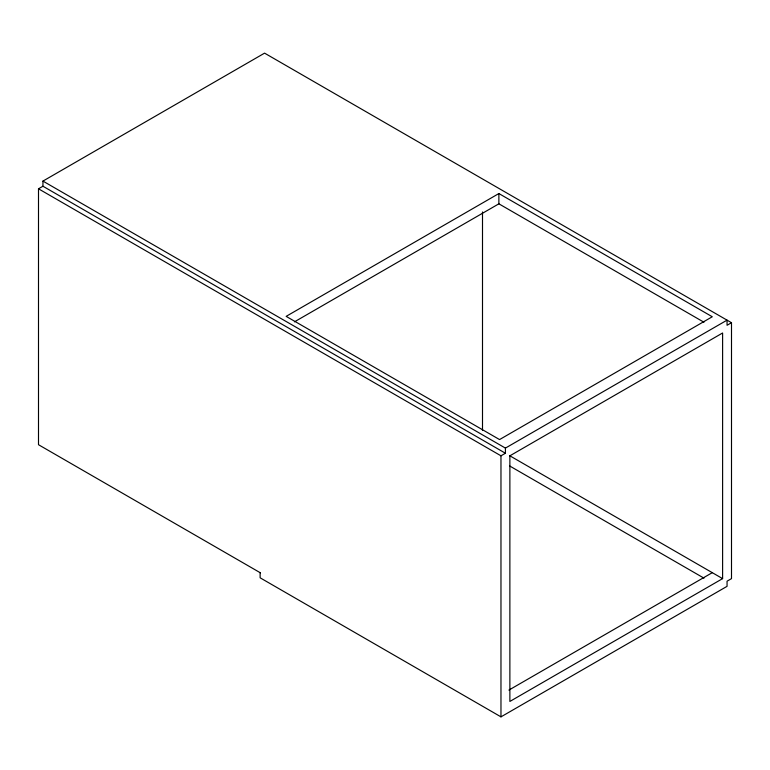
<?xml version="1.0" encoding="UTF-8"?>
<svg xmlns="http://www.w3.org/2000/svg" width="770" height="770" viewBox="0 0 770 770"><rect width="100%" height="100%" fill="white"/><g stroke="black" fill="none" stroke-linecap="round" stroke-linejoin="round"><path stroke-width="1.16" d="M260.125 572.668L260.125 577.808L500.972 716.86L727.053 586.336L727.053 581.196L731.5 578.626L731.5 322.717L264.572 53.14L42.947 181.094L42.947 186.234L505.428 453.241L505.428 448.101L727.053 320.147L727.053 325.286L731.5 322.717M294.448 321.85L498.873 203.819L498.883 193.549L712.279 316.759L499.557 439.574L286.151 316.364L498.883 193.549M260.414 572.832L38.5 444.714L38.5 188.804L42.947 186.234M38.5 188.804L500.972 455.811L505.428 453.241M508.893 690.093L712.279 572.668M722.606 578.626L509.875 701.451L509.875 455.811L722.606 332.986L722.606 578.626L509.538 455.619M498.873 203.819L703.953 322.226M42.947 181.094L505.428 448.101M509.701 465.985L703.972 578.145M500.972 455.811L500.972 716.86M482.501 211.962L482.501 430.526"/></g></svg>
